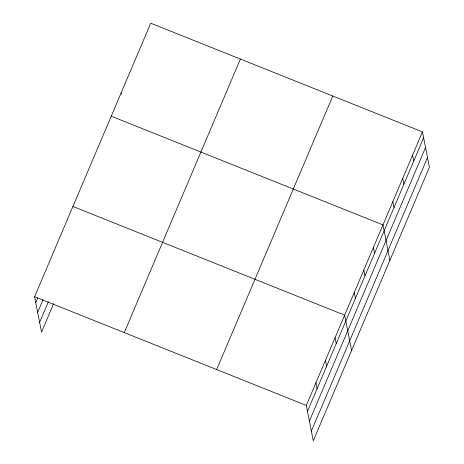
<?xml version="1.0" encoding="UTF-8"?>
<svg xmlns="http://www.w3.org/2000/svg" width="464" height="464" viewBox="0 0 464 464"><rect width="100%" height="100%" fill="white"/><g stroke="black" fill="none" stroke-linecap="round" stroke-linejoin="round"><path stroke-width="0.7" d="M53.65 303.572L41.534 332.108L34.591 296.728L150.73 23.2L422.466 131.892L429.409 167.272L313.27 440.8L306.333 405.42L422.466 131.892M35.751 302.627L37.723 297.981M37.659 312.353L43.013 299.744M39.626 322.381L48.36 301.803M124.265 332.595L240.398 59.067M216.659 369.553L332.792 96.019M307.487 411.313L423.62 137.785M309.395 421.045L425.529 147.517M311.361 431.068L427.501 157.54M111.244 116.197L382.98 224.889L389.922 260.269M72.918 206.463L344.653 315.155L351.596 350.535M34.591 296.728L306.333 405.42M412.595 155.138L413.749 161.037M402.723 178.391L403.877 184.283M392.851 201.637L394.006 207.536M373.398 247.457L374.552 253.35M363.817 270.019L364.977 275.918M354.235 292.587L355.395 298.485M335.072 337.722L336.232 343.615M325.49 360.284L326.65 366.183M315.914 382.852L317.069 388.751M121.116 92.951L121.371 94.262"/></g></svg>
